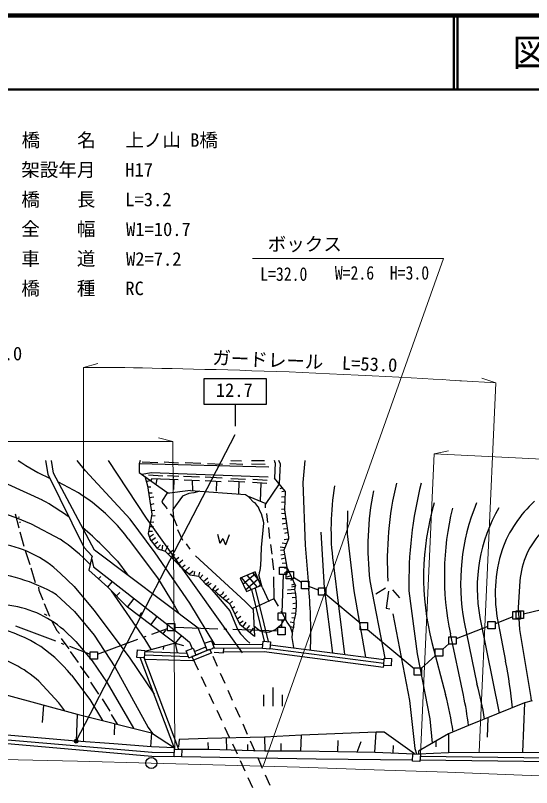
# Model space of a CAD drawing. Units: millimetres, scale not verified. Extents: x 40000 to 680000, y 20000 to 380000.
# Drawn here: x 449584 to 519225, y 275882 to 380000 of the extents above; entities that cross this region are included whole.
import ezdxf
from ezdxf.enums import TextEntityAlignment as Align

# ---------------------------------------------------------------- set-up
doc = ezdxf.new("R2010")
doc.units = ezdxf.units.MM
doc.header["$LTSCALE"] = 1000
doc.header["$PDMODE"] = 32
doc.header["$PDSIZE"] = 500
doc.linetypes.add('CHAIN', pattern=[18.5, 12, -1.5, 3.5, -1.5])
for name, color, linetype, lineweight in [('M-BGD', 7, 'Continuous', 25), ('M-BMK', 2, 'CHAIN', 13), ('M-BMK-ROW', 30, 'Continuous', 25), ('M-BMK-SRVR', 3, 'Continuous', 25), ('M-STR-HTXT', 7, 'Continuous', 13), ('M-STR-STR1', 1, 'Continuous', 25), ('M-STR-STRC', 7, 'Continuous', 25), ('M-TTL', 2, 'Continuous', 140), ('M-TTL-LINE', 7, 'Continuous', 50)]:
    doc.layers.add(name, color=color, linetype=linetype, lineweight=lineweight)
doc.layers.add('M-BMK-HTXT', color=7, linetype='Continuous')
doc.layers.add('M-TTL-TXT', color=7, linetype='Continuous')
doc.styles.add('ＭＳ ゴシック', font='')
doc.styles.get('ＭＳ ゴシック').set_extended_font_data('MS Gothic')

msp = doc.modelspace()

# ---------------------------------------------------------------- linework, layer by layer
at = {"layer": 'M-BGD'}
for p, q in [((453625, 320000), (453971, 318157)), ((454739, 318275), (454468, 320000)), ((459047, 318602), (457932, 320000)), ((467253, 312202), (462142, 320000)), ((466407, 320000), (466284, 319546)), ((466674, 319788), (468814, 319709)), ((471586, 319639), (469658, 319738)), ((474611, 319571), (472472, 319663)), ((478662, 319982), (480066, 319940)), ((479649, 320000), (479647, 319952)), ((483181, 319955), (481414, 319960)), ((484616, 319661), (484524, 320000)), ((484616, 319661), (484536, 317609)), ((485283, 319601), (485137, 320000)), ((488624, 320000), (488375, 317014)), ((465062, 312069), (459047, 318602)), ((483791, 319090), (466284, 319546)), ((466284, 319546), (466299, 318385)), ((475495, 319576), (477510, 319511)), ((480283, 319451), (478521, 319528)), ((483270, 319437), (481421, 319479)), ((485283, 319601), (485184, 316824)), ((453971, 318157), (458794, 308295)), ((460232, 307915), (454739, 318275)), ((466299, 318385), (469993, 315721)), ((467911, 318336), (466689, 318105)), ((467022, 317864), (467393, 316590)), ((469480, 317871), (467553, 317987)), ((483694, 317745), (467911, 318336)), ((471624, 317835), (470114, 317902)), ((470855, 317680), (470939, 317674)), ((474436, 317745), (472255, 317843)), ((477456, 317600), (475193, 317728)), ((478666, 317575), (480645, 317480)), ((485979, 315862), (484536, 317609)), ((448571, 316791), (453186, 314659)), ((467803, 317301), (467243, 317105)), ((467393, 316590), (467977, 312743)), ((467973, 317501), (467803, 317301)), ((467973, 317501), (467815, 317292)), ((471547, 317362), (467973, 317501)), ((468672, 317474), (468523, 316782)), ((470951, 317385), (470898, 316064)), ((474401, 317254), (472346, 317345)), ((473446, 317296), (473473, 315938)), ((475201, 317270), (477340, 317171)), ((476709, 317200), (476658, 315858)), ((480530, 317060), (478267, 317179)), ((479713, 317097), (479696, 315460)), ((483506, 316895), (481578, 317009)), ((481613, 317487), (483539, 317355)), ((482679, 316944), (482604, 314501)), ((485184, 316824), (483282, 314063)), ((488375, 317014), (488661, 308567)), ((467856, 316370), (467422, 316401)), ((468053, 315602), (467546, 315586)), ((470024, 315545), (469442, 314649)), ((469993, 315721), (470320, 315584)), ((469993, 315721), (470024, 315545)), ((473198, 315959), (470024, 315545)), ((472996, 315527), (472114, 315160)), ((473652, 315625), (472996, 315527)), ((473198, 315959), (480610, 315396)), ((474454, 315864), (473652, 315625)), ((485609, 316310), (485261, 316145)), ((485979, 315862), (485527, 315755)), ((485979, 315862), (485882, 313330)), ((468265, 315038), (467645, 314929)), ((469442, 314649), (469335, 314366)), ((472114, 315160), (470801, 313386)), ((480610, 315396), (481017, 315108)), ((481017, 315108), (481232, 315092)), ((481017, 315108), (481176, 314949)), ((481176, 314949), (481669, 314426)), ((481232, 315092), (483360, 314175)), ((485949, 315073), (485476, 315047)), ((443715, 314313), (449641, 312305)), ((468242, 314142), (467786, 314004)), ((469335, 314366), (469955, 313597)), ((469955, 313597), (469991, 313456)), ((481669, 314426), (481859, 314333)), ((481859, 314333), (482224, 313774)), ((482224, 313774), (482328, 313731)), ((482328, 313731), (482519, 313225)), ((483282, 314063), (483284, 313594)), ((485885, 313411), (485481, 313389)), ((485921, 314345), (485506, 314315)), ((449555, 312786), (450044, 310916)), ((449940, 312411), (450104, 312356)), ((467977, 312743), (467509, 310152)), ((468386, 313236), (467906, 313214)), ((468460, 312513), (467929, 312474)), ((470457, 312785), (470900, 312268)), ((470801, 313386), (470900, 312268)), ((482519, 313225), (482718, 312851)), ((482718, 312851), (483019, 311830)), ((483445, 312818), (483610, 311618)), ((485959, 312805), (485483, 312840)), ((485882, 313330), (486408, 309669)), ((494394, 313193), (494364, 310084)), ((449641, 312305), (451685, 311463)), ((450138, 311662), (450264, 311653)), ((451685, 311463), (455608, 309359)), ((468455, 307530), (465062, 312069)), ((480204, 294028), (467253, 312202)), ((468272, 311666), (467779, 311645)), ((470900, 312268), (471357, 311192)), ((483048, 311531), (482751, 308242)), ((483019, 311830), (483048, 311531)), ((486057, 312134), (485557, 312113)), ((486143, 311546), (485591, 311422)), ((450172, 310381), (450708, 308437)), ((468097, 310408), (467552, 310390)), ((468226, 311037), (467667, 311026)), ((471449, 310676), (472144, 309225)), ((483719, 310930), (483866, 309477)), ((486255, 310774), (485750, 310710)), ((490804, 310334), (491256, 302818)), ((464806, 309440), (468746, 304160)), ((467509, 310152), (467526, 310017)), ((467526, 310017), (467779, 309398)), ((468194, 310008), (467676, 309650)), ((468807, 308063), (467779, 309398)), ((468499, 309577), (467961, 309162)), ((476856, 310071), (477150, 308858)), ((477587, 309485), (477150, 308858)), ((477587, 309485), (477932, 308617)), ((478420, 309957), (477932, 308617)), ((486415, 309407), (485778, 307915)), ((485859, 309315), (486415, 309407)), ((486326, 310265), (485877, 310150)), ((486408, 309669), (486415, 309407)), ((494364, 310084), (495251, 302401)), ((458794, 308295), (459946, 307076)), ((461272, 308517), (463346, 306416)), ((468794, 309000), (468347, 308660)), ((469157, 308635), (468736, 308158)), ((469430, 308573), (469334, 307911)), ((470162, 308477), (469809, 307775)), ((472601, 308767), (473093, 308010)), ((482751, 308242), (482659, 305702)), ((483981, 308662), (484182, 307374)), ((485325, 308345), (485919, 308244)), ((485575, 308883), (486150, 308785)), ((488661, 308567), (489179, 302615)), ((450916, 307829), (451519, 305981)), ((474221, 297364), (460232, 307915)), ((473099, 300741), (468455, 307530)), ((468807, 308063), (469809, 307775)), ((469809, 307775), (471718, 305817)), ((470814, 307850), (470232, 307341)), ((471085, 307307), (470690, 306872)), ((485778, 307915), (485331, 307851)), ((485882, 307324), (485413, 307237)), ((485778, 307915), (486189, 305593)), ((459868, 306811), (459671, 305961)), ((459946, 307076), (459868, 306811)), ((459868, 306811), (460095, 305652)), ((463346, 306416), (464752, 304505)), ((471629, 306906), (471103, 306447)), ((472149, 306536), (471540, 306004)), ((473880, 307125), (480581, 300965)), ((484229, 306776), (484411, 305235)), ((485974, 306809), (485458, 306693)), ((486088, 306163), (485582, 306088)), ((492439, 306228), (493996, 293831)), ((451680, 305515), (452237, 303553)), ((459671, 305961), (459489, 305177)), ((459489, 305177), (462053, 302907)), ((460095, 305652), (471973, 296385)), ((471739, 305784), (473146, 304567)), ((472480, 305879), (472056, 305509)), ((473051, 305593), (472537, 305094)), ((473558, 305077), (473059, 304641)), ((482586, 305410), (482413, 304559)), ((482523, 305096), (482413, 304559)), ((482586, 305410), (482629, 305407)), ((482629, 305407), (482659, 305702)), ((486252, 305459), (485870, 305423)), ((486189, 305593), (487360, 303068)), ((455671, 304747), (457503, 302991)), ((460771, 304042), (461093, 304361)), ((468746, 304160), (470984, 300470)), ((473146, 304567), (474281, 304402)), ((473763, 305032), (473667, 304491)), ((474416, 304942), (474281, 304402)), ((474281, 304402), (475183, 303396)), ((474852, 304571), (474499, 304159)), ((475552, 304138), (474973, 303630)), ((481927, 304973), (479886, 304111)), ((479886, 304111), (480773, 302308)), ((479923, 304037), (480125, 304211)), ((481443, 302598), (480069, 304188)), ((480285, 303300), (482005, 304788)), ((482207, 302929), (480838, 304513)), ((482346, 303982), (481606, 304837)), ((482700, 303143), (481927, 304973)), ((482894, 302882), (482413, 304559)), ((484395, 304302), (484468, 301310)), ((486524, 304877), (485865, 304772)), ((486725, 304446), (486206, 304252)), ((457503, 302991), (460169, 299813)), ((462053, 302907), (462630, 303632)), ((475183, 303396), (475687, 302976)), ((475688, 303583), (475335, 303270)), ((475604, 303116), (475563, 303080)), ((475987, 303405), (475604, 303116)), ((476627, 303130), (476109, 302538)), ((480647, 302564), (482330, 304019)), ((480773, 302308), (482700, 303143)), ((482359, 302995), (482655, 303251)), ((486965, 303933), (486679, 303814)), ((487253, 303299), (486848, 303195)), ((486876, 302950), (487360, 303068)), ((487303, 302581), (487360, 303068)), ((497403, 303744), (499417, 293342)), ((517643, 303712), (517397, 300152)), ((452700, 302902), (452736, 302506)), ((452700, 302902), (452736, 302506)), ((452736, 302506), (453267, 301206)), ((464688, 300186), (462053, 302907)), ((462519, 302425), (467028, 295834)), ((463657, 302166), (463199, 301723)), ((475687, 302976), (476412, 302182)), ((476166, 302659), (476830, 302038)), ((476412, 302182), (478523, 299714)), ((477004, 302696), (476550, 302300)), ((476846, 302029), (478252, 300875)), ((477641, 302289), (477482, 301940)), ((483202, 295604), (481479, 302601)), ((483727, 295566), (481965, 302721)), ((482894, 302882), (483758, 300988)), ((487404, 302073), (486254, 302012)), ((487303, 302581), (486279, 302516)), ((491256, 302818), (492381, 294016)), ((495251, 302401), (496796, 293465)), ((499524, 302774), (498204, 301978)), ((499921, 302358), (499625, 300075)), ((500474, 302524), (501408, 301480)), ((502673, 302414), (503795, 293928)), ((455133, 301875), (457570, 299611)), ((464688, 300186), (465601, 301356)), ((477482, 301940), (477171, 301762)), ((478073, 301766), (477605, 301406)), ((478420, 301334), (478032, 301056)), ((478857, 301012), (478483, 300639)), ((480581, 300965), (481643, 299881)), ((484468, 301310), (481544, 299983)), ((484468, 301310), (485035, 300351)), ((487480, 301498), (486930, 301475)), ((453472, 300681), (454189, 298974)), ((467853, 297828), (464688, 300186)), ((470984, 300470), (471609, 299333)), ((476480, 295158), (473099, 300741)), ((478252, 300875), (478561, 300560)), ((478561, 300560), (479874, 297855)), ((479184, 300263), (478824, 300018)), ((481643, 299881), (481832, 296263)), ((487522, 300746), (486999, 300679)), ((487498, 300008), (487033, 299988)), ((499625, 300075), (500080, 299995)), ((517397, 300152), (517587, 297196)), ((453448, 299304), (453813, 299107)), ((457570, 299611), (460188, 296454)), ((460169, 299813), (464948, 293481)), ((466606, 299475), (466262, 299013)), ((467853, 297828), (468712, 298930)), ((478523, 299714), (479557, 297230)), ((479559, 299636), (479195, 299260)), ((480014, 298947), (479508, 298609)), ((485405, 299730), (486057, 298485)), ((487428, 299379), (486819, 299367)), ((500484, 299304), (502770, 287625)), ((454496, 298330), (455182, 297075)), ((471136, 295366), (467853, 297828)), ((480306, 298330), (479807, 297994)), ((481832, 296263), (479874, 297855)), ((480655, 298165), (480241, 297557)), ((485379, 297793), (484698, 297199)), ((485942, 298704), (485379, 297793)), ((486057, 298485), (486225, 298207)), ((486225, 298207), (486666, 297556)), ((486653, 298239), (487151, 298148)), ((486863, 298818), (487318, 298785)), ((487151, 298148), (487102, 297474)), ((510142, 298188), (511838, 289876)), ((512246, 298802), (514873, 285914)), ((514705, 298102), (515725, 292913)), ((455529, 296669), (455182, 297075)), ((456103, 297129), (457724, 295588)), ((469834, 297112), (469464, 296620)), ((475109, 295336), (474221, 297364)), ((479557, 297230), (479940, 296630)), ((481144, 297747), (480707, 297178)), ((481681, 297369), (481197, 296780)), ((481758, 297688), (482598, 297000)), ((482598, 297000), (483567, 296804)), ((483876, 296857), (483567, 296804)), ((484698, 297199), (483876, 296857)), ((486666, 297556), (486923, 296741)), ((487102, 297474), (486666, 297556)), ((486949, 297103), (486878, 296127)), ((487102, 297474), (486949, 297103)), ((517587, 297196), (519128, 288014)), ((455767, 295969), (456774, 294573)), ((460188, 296454), (462980, 292181)), ((467028, 295834), (467900, 294463)), ((471973, 296385), (471136, 295366)), ((471973, 296385), (473081, 295469)), ((479940, 296630), (480795, 295732)), ((480795, 295732), (481233, 295365)), ((486878, 296127), (487102, 294781)), ((510026, 288327), (508269, 296613)), ((457724, 295588), (459937, 292952)), ((471136, 295366), (467023, 294219)), ((469546, 294923), (469527, 294516)), ((471136, 295366), (471416, 294049)), ((471136, 295366), (472267, 295039)), ((473081, 295469), (473413, 294620)), ((473744, 294235), (475270, 294863)), ((475108, 295336), (475109, 295336)), ((476227, 295155), (482973, 295238)), ((477697, 294630), (476233, 294665)), ((477701, 294681), (482937, 294740)), ((482928, 294621), (483001, 295619)), ((483001, 295619), (483998, 295546)), ((483998, 295546), (483926, 294549)), ((483969, 295143), (499329, 293133)), ((505790, 295451), (507627, 288450)), ((458078, 292738), (457017, 294225)), ((472959, 293489), (466987, 293720)), ((467023, 294219), (472764, 293997)), ((472997, 293389), (473931, 293747)), ((473411, 293032), (476017, 294052)), ((473931, 293747), (475432, 294390)), ((475811, 294520), (476190, 294650)), ((476410, 294153), (477656, 294063)), ((477656, 294063), (477697, 294630)), ((477664, 294181), (483148, 294242)), ((483926, 294549), (482928, 294621)), ((483148, 294242), (499244, 292136)), ((483933, 294644), (499292, 292634)), ((503795, 293928), (505493, 285169)), ((459937, 292952), (461982, 290024)), ((464948, 293481), (468284, 288479)), ((471100, 281076), (466408, 293410)), ((471650, 281036), (466958, 293370)), ((466963, 293391), (467043, 293198)), ((466963, 293391), (467043, 293198)), ((467043, 293198), (473411, 293032)), ((458330, 292267), (459481, 290690)), ((462980, 292181), (467497, 283990)), ((499244, 292136), (499272, 292350)), ((457130, 291022), (459643, 287759)), ((455447, 287310), (452760, 290238)), ((460848, 288477), (459743, 290112)), ((461982, 290024), (465523, 283872)), ((484357, 286868), (484357, 289368)), ((459643, 287759), (461341, 284913)), ((461294, 287827), (462325, 286178)), ((483107, 286868), (483107, 288368)), ((485607, 286868), (485607, 288368)), ((502770, 287625), (503462, 281146)), ((519299, 287556), (518262, 287292)), ((519128, 288014), (519164, 287522)), ((453380, 287011), (453207, 284635)), ((456258, 286221), (455447, 287310)), ((518262, 287292), (510729, 284228)), ((518262, 287292), (518007, 280654)), ((457935, 285761), (457776, 282131)), ((462511, 285745), (463311, 284423)), ((462941, 284515), (462909, 282988)), ((505493, 285169), (505824, 281852)), ((513307, 285277), (513232, 282658)), ((467497, 283990), (468072, 283186)), ((467947, 283269), (467799, 281374)), ((498057, 280661), (498256, 283346)), ((510729, 284228), (508039, 283134)), ((448020, 282345), (468028, 280632)), ((478094, 280977), (478054, 282569)), ((483175, 282699), (483222, 280844)), ((488108, 280849), (488196, 282933)), ((493083, 280755), (493118, 282207)), ((508039, 283134), (503977, 280782)), ((508039, 283134), (508035, 280618)), ((447977, 281847), (467985, 280134)), ((475620, 281041), (475610, 281958)), ((480935, 280903), (480922, 281672)), ((485424, 280846), (485443, 281836)), ((496181, 282051), (495634, 280607)), ((500544, 280558), (500614, 281550)), ((503462, 281146), (503683, 280423)), ((506301, 282128), (506309, 281391)), ((467985, 280134), (470986, 280082)), ((467994, 280634), (471023, 280591)), ((503977, 280782), (503949, 280396)), ((503952, 280448), (508035, 280618)), ((504206, 280122), (527204, 279805)), ((508035, 280618), (518007, 280654)), ((518007, 280654), (528023, 280511)), ((471987, 280064), (490156, 279748)), ((490156, 279748), (503168, 279634)), ((504170, 279623), (527197, 279305))]:
    msp.add_line(p, q, dxfattribs=at)
for points in [[(472997, 293389), (472639, 294323), (473572, 294681), (473931, 293747)], [(475811, 294520), (475432, 294390), (475108, 295336)], [(475109, 295336), (476053, 295660), (476227, 295155)], [(476227, 295155), (476378, 294715), (476233, 294665), (476190, 294650)], [(407692, 288784), (418066, 289259), (427795, 289690), (437925, 289075), (448132, 288451), (457935, 285761), (467947, 283269), (471044, 281223), (467957, 281362), (462840, 281762), (457776, 282131), (447925, 283013), (437823, 282747), (427747, 282625), (417912, 282295), (407678, 281760)], [(471640, 281062), (475620, 281041), (483222, 280844), (488108, 280849), (498057, 280661), (503451, 280441), (499318, 283337), (498256, 283346), (488196, 282933), (483175, 282699), (475501, 282504), (471669, 282374), (471565, 281385)]]:
    msp.add_lwpolyline(points, dxfattribs=at)
for points in [[(466036, 294439), (467034, 294367), (466961, 293369), (465964, 293442)], [(499344, 293347), (500342, 293275), (500269, 292277), (499272, 292350)], [(471058, 281079), (472056, 281007), (471983, 280009), (470986, 280082)], [(503227, 280449), (504224, 280376), (504152, 279379), (503154, 279451)]]:
    msp.add_lwpolyline(points, close=True, dxfattribs=at)
for centre, major_axis, start_param, end_param in [((466435, 344418), (-2139, -29453), 5.7578929, 5.9279681), ((445297, 294611), (-1784, -24561), 2.2889194, 2.7885154), ((526841, 310702), (-2534, -34890), 4.6158595, 4.9125212), ((544737, 306485), (-3287, -45250), 4.5515455, 4.8451045), ((557373, 303525), (-3998, -55038), 4.5385456, 4.8044053), ((536066, 308310), (-2844, -39154), 4.5895196, 4.900848), ((435821, 282939), (-2624, -36121), 2.5902482, 2.7099324), ((530473, 302296), (-1187, -16338), 3.9454849, 4.4313528), ((539294, 304341), (-2531, -34841), 4.4964316, 5.0416131), ((545098, 304504), (-2751, -37868), 4.5440749, 4.9936516), ((537593, 303472), (-2042, -28108), 4.3914282, 4.9729042), ((533299, 302758), (-1565, -21539), 4.2571475, 4.9685116), ((435821, 282939), (-2624, -36121), 2.4269017, 2.5264729), ((528287, 302905), (-780, -10739), 4.0019632, 4.7093135), ((441752, 288343), (-1827, -25158), 2.4159069, 2.627488), ((445297, 293753), (-1099, -15129), 2.4534232, 3.086904), ((533907, 302005), (-1431, -19700), 4.4781652, 4.983205), ((443828, 282479), (-1629, -22429), 2.68296, 3.164173), ((479037, 300640), (-620, -8536), 1.3472298, 1.8715397), ((422826, 296655), (-4867, -67008), 1.6095077, 1.7315111), ((446770, 286132), (-1048, -14429), 2.5062269, 3.108895), ((443506, 280344), (-1260, -17347), 2.3037284, 3.054502), ((441738, 277412), (-1229, -16918), 2.5000296, 2.9750681), ((449813, 279641), (-4910, -67600), 1.7461233, 1.8397666), ((475031, 279062), (-2800, -38554), 1.7996603, 1.9262246), ((468597, 277948), (-2951, -40625), 1.776225, 1.9034671), ((466669, 278600), (-3245, -44672), 1.7686692, 1.8616115)]:
    msp.add_ellipse(centre, major_axis=major_axis, ratio=0.991376, start_param=start_param, end_param=end_param, dxfattribs=at)
at = {"layer": 'M-BMK'}
for p, q in [((447923, 279664), (457941, 279438)), ((457941, 279438), (467918, 279188)), ((467918, 279188), (476223, 278961)), ((476223, 278961), (487908, 278613)), ((487908, 278613), (497968, 278285)), ((497968, 278285), (507897, 277937)), ((507897, 277937), (517960, 277559)), ((517960, 277559), (527881, 277161))]:
    msp.add_line(p, q, dxfattribs=at)
at = {"layer": 'M-BMK-ROW'}
for p, q in [((485701, 304593), (485543, 299438)), ((486217, 304593), (486101, 304593)), ((486217, 305028), (486217, 304593)), ((488177, 303521), (487108, 304204)), ((490465, 302520), (489180, 303010)), ((496081, 298053), (491467, 301910)), ((518128, 299318), (523775, 300640)), ((516716, 298909), (514321, 297976)), ((485512, 298435), (485484, 297497)), ((517718, 298699), (517718, 298603)), ((518128, 298699), (517718, 298699)), ((449595, 297711), (454993, 295658)), ((467990, 296561), (470109, 297339)), ((471127, 297505), (476908, 297300)), ((477707, 297271), (478107, 297257)), ((478906, 297229), (484972, 297013)), ((497083, 297216), (503371, 291959)), ((513319, 297586), (509044, 295921)), ((460672, 293875), (466112, 295872)), ((466863, 296148), (467239, 296286)), ((455741, 295373), (456115, 295231)), ((456862, 294946), (459665, 293880)), ((508042, 295277), (507232, 294551)), ((506230, 293653), (504374, 291989))]:
    msp.add_line(p, q, dxfattribs=at)
for points in [[(486101, 304593), (485215, 304593), (485215, 305595), (486217, 305595), (486217, 305028)], [(486101, 304593), (486101, 305028), (486217, 305028)], [(487104, 304026), (486102, 304026), (486101, 304593)], [(486217, 305028), (487104, 305028), (487104, 304026)], [(517718, 298603), (516716, 298603), (516716, 299605), (517126, 299605)], [(517126, 299605), (517126, 299701), (518128, 299702), (518128, 298699)], [(517126, 299605), (517718, 299606), (517718, 298699)], [(517718, 298699), (517126, 298699), (517126, 299605)]]:
    msp.add_lwpolyline(points, dxfattribs=at)
for points in [[(489180, 302700), (488178, 302700), (488177, 303702), (489180, 303702)], [(491467, 301828), (490465, 301827), (490465, 302830), (491467, 302830)], [(486029, 298436), (485027, 298435), (485026, 299438), (486029, 299438)], [(471111, 297022), (470109, 297022), (470109, 298024), (471111, 298024)], [(497083, 297133), (496081, 297133), (496081, 298135), (497083, 298136)], [(514322, 297280), (513319, 297279), (513319, 298282), (514321, 298282)], [(485970, 296495), (484967, 296494), (484967, 297497), (485969, 297497)], [(509045, 295224), (508042, 295224), (508042, 296226), (509044, 296227)], [(460668, 293188), (459666, 293188), (459665, 294190), (460668, 294190)], [(507232, 293601), (506230, 293600), (506229, 294603), (507232, 294603)], [(504374, 291039), (503372, 291038), (503371, 292041), (504374, 292041)]]:
    msp.add_lwpolyline(points, close=True, dxfattribs=at)
at = {"layer": 'M-BMK-SRVR'}
msp.add_circle((467918, 279188), 752, dxfattribs=at)
at = {"layer": 'M-STR-HTXT'}
for p, q in [((481567, 347209), (507355, 347209)), ((507355, 347209), (482998, 278764)), ((458776, 332538), (460708, 333055)), ((458776, 332538), (458776, 282131)), ((458776, 332538), (463253, 332535)), ((514420, 330477), (512519, 331100)), ((514420, 330477), (509792, 330732)), ((514420, 330477), (512139, 280642)), ((470819, 322538), (468887, 323056)), ((470819, 322538), (375001, 322538)), ((471100, 281076), (470819, 322538)), ((506078, 320871), (504226, 280403)), ((506078, 320871), (508033, 321294)), ((569901, 317768), (506078, 320871))]:
    msp.add_line(p, q, dxfattribs=at)
msp.add_open_spline([(463253, 332535), (468973, 332424), (477428, 332260), (486509, 331925), (495609, 331588), (509163, 330770), (509792, 330732)], degree=3, knots=[0, 0, 0, 0, 1, 1, 1, 2, 2, 2, 2], dxfattribs=at)
at = {"layer": 'M-STR-STR1'}
for p, q in [((473678, 293663), (473397, 293550)), ((474870, 294142), (474005, 293794)), ((475811, 294520), (475214, 294280)), ((475811, 294520), (476043, 293997)), ((473397, 293550), (474227, 291758)), ((476215, 293605), (476821, 292233)), ((474648, 290851), (475279, 289490)), ((477225, 291318), (477831, 289946)), ((475699, 288583), (476330, 287222)), ((478235, 289031), (478841, 287659)), ((479245, 286745), (479852, 285373)), ((476751, 286315), (477382, 284954)), ((480256, 284458), (480862, 283086)), ((477802, 284047), (478433, 282686)), ((481266, 282171), (481872, 280799)), ((478854, 281779), (479485, 280418)), ((479905, 279511), (480536, 278150)), ((482276, 279884), (482882, 278512)), ((480957, 277243), (481588, 275882)), ((483286, 277597), (483892, 276225))]:
    msp.add_line(p, q, dxfattribs=at)
at = {"layer": 'M-STR-STRC'}
for p, q in [((475034, 331052), (483434, 331052)), ((475034, 327552), (475034, 331052)), ((483434, 331052), (483434, 327552)), ((483434, 327552), (475034, 327552)), ((479234, 327552), (479234, 324620)), ((457776, 282131), (479212, 323500))]:
    msp.add_line(p, q, dxfattribs=at)
for radius in [150, 120, 90, 60, 30]:
    msp.add_circle((457776, 282131), radius, dxfattribs=at)
msp.add_point((457776, 282131), dxfattribs=at)
at = {"layer": 'M-TTL'}
msp.add_line((680000, 380000), (40000, 380000), dxfattribs=at)
at = {"layer": 'M-TTL-LINE'}
for p, q in [((508747, 380000), (508747, 370000)), ((509247, 380000), (509247, 370000)), ((40000, 370000), (680000, 370000))]:
    msp.add_line(p, q, dxfattribs=at)

# ---------------------------------------------------------------- texts
at = {"layer": 'M-BMK-HTXT', "style": 'ＭＳ ゴシック'}
for s, p in [('橋\u3000\u3000名', (450412, 361730)), ('上ノ山 B橋', (464412, 361730)), ('架設年月', (450373, 357721)), ('H17', (464405, 357725)), ('橋\u3000\u3000長', (450373, 353721)), ('L=3.2', (464405, 353725)), ('全\u3000\u3000幅', (450373, 349742)), ('W1=10.7', (464512, 349700)), ('車\u3000\u3000道', (450373, 345739)), ('W2=7.2', (464512, 345697)), ('橋\u3000\u3000種', (450373, 341742)), ('RC', (464412, 341730))]:
    msp.add_text(s, height=1833, rotation=0.018, dxfattribs=at).set_placement(p, align=Align.BOTTOM_LEFT)
at = {"layer": 'M-STR-HTXT', "style": 'ＭＳ ゴシック'}
for s, p in [('ボックス', (483624, 347699)), ('ガードレール\u3000L=15.0', (425514, 332943))]:
    msp.add_text(s, height=1833, dxfattribs=at).set_placement(p, align=Align.BOTTOM_LEFT)
at = {"layer": 'M-STR-HTXT', "style": 'ＭＳ ゴシック', "width": 0.85}
for s, p in [('L=32.0', (482614, 343664)), ('W=2.6\u3000H=3.0', (492680, 343829))]:
    msp.add_text(s, height=1833, dxfattribs=at).set_placement(p, align=Align.BOTTOM_LEFT)
at = {"layer": 'M-STR-HTXT', "style": 'ＭＳ ゴシック'}
msp.add_text('ガードレール\u3000L=53.0', height=1833, rotation=357.619, dxfattribs=at).set_placement((476092, 332411), align=Align.BOTTOM_LEFT)
at = {"layer": 'M-STR-STRC', "style": 'ＭＳ ゴシック'}
msp.add_text('12.7', height=1833, dxfattribs=at).set_placement((476620, 328015), align=Align.BOTTOM_LEFT)
at = {"layer": 'M-TTL-TXT', "style": 'ＭＳ ゴシック'}
msp.add_text('図面番号', height=3666, dxfattribs=at).set_placement((526622, 375000), align=Align.MIDDLE_CENTER)

doc.saveas('drawing.dxf')
